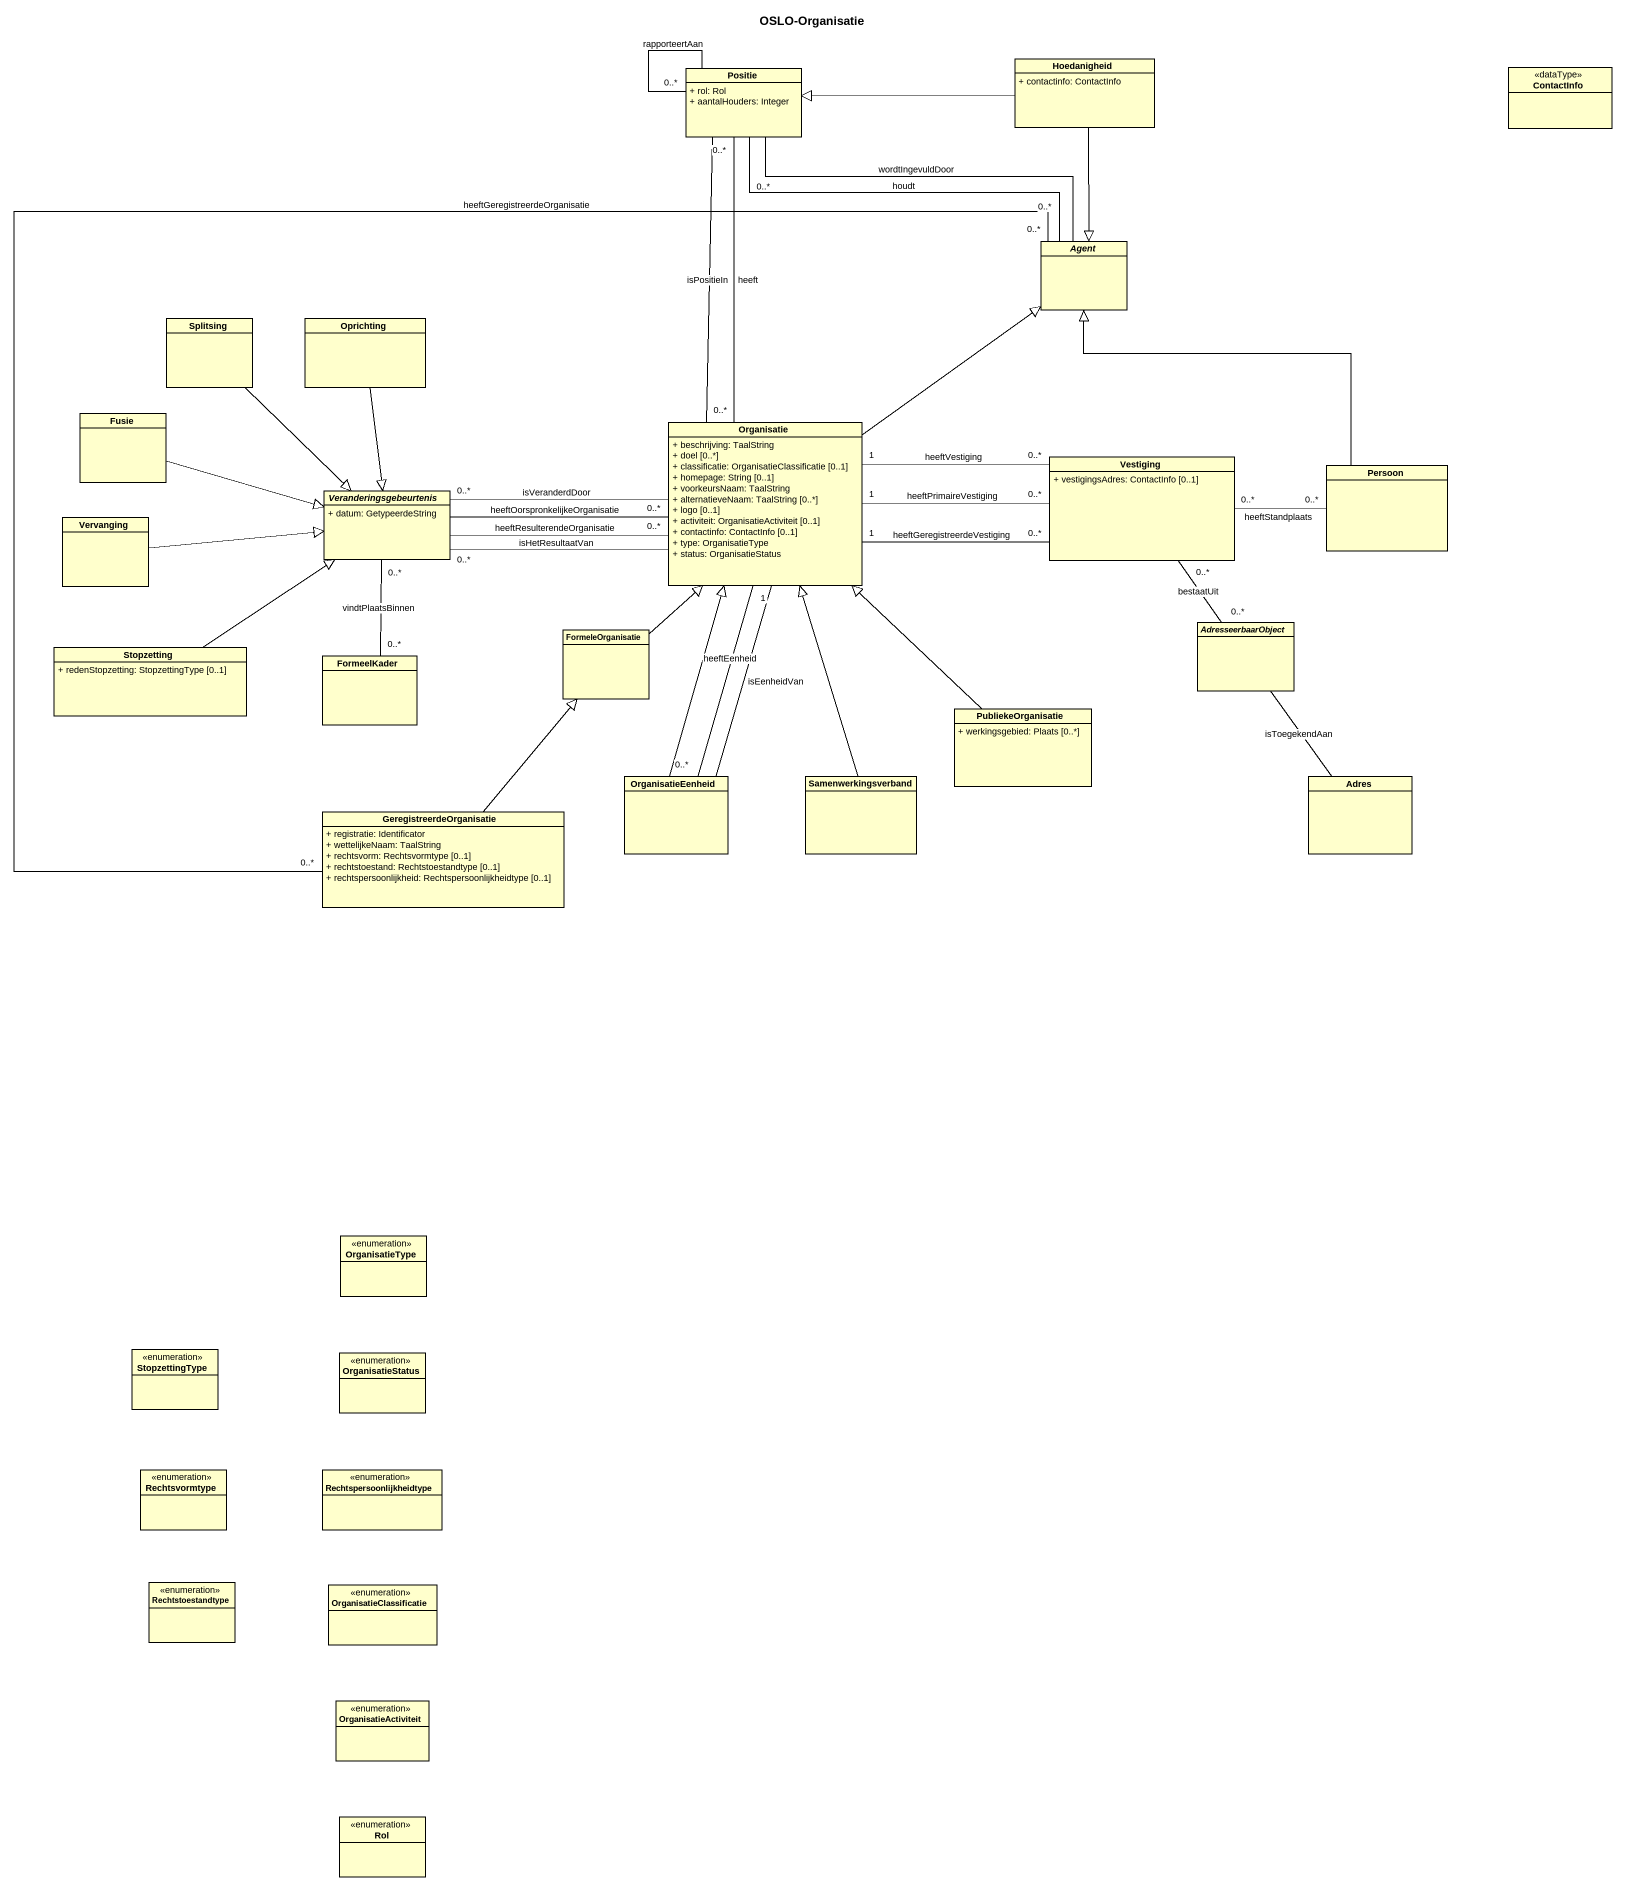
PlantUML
@startuml
title OSLO-Organisatie
hide circle
hide empty members
skinparam classAttributeIconSize 0
class Positie {
  + rol: Rol
  + aantalHouders: Integer
}
class Hoedanigheid {
  + contactinfo: ContactInfo
}
class ContactInfo <<dataType>>
abstract class "Agent" as Agent_
class Splitsing
class Oprichting
class Fusie
class Organisatie {
  + beschrijving: TaalString
  + doel [0..*]
  + classificatie: OrganisatieClassificatie [0..1]
  + homepage: String [0..1]
  + voorkeursNaam: TaalString
  + alternatieveNaam: TaalString [0..*]
  + logo [0..1]
  + activiteit: OrganisatieActiviteit [0..1]
  + contactinfo: ContactInfo [0..1]
  + type: OrganisatieType
  + status: OrganisatieStatus
}
class Vestiging {
  + vestigingsAdres: ContactInfo [0..1]
}
class Persoon
abstract class Veranderingsgebeurtenis {
  + datum: GetypeerdeString
}
class Vervanging
class FormeleOrganisatie
abstract class AdresseerbaarObject
class Stopzetting {
  + redenStopzetting: StopzettingType [0..1]
}
class FormeelKader
class PubliekeOrganisatie {
  + werkingsgebied: Plaats [0..*]
}
class OrganisatieEenheid
class Samenwerkingsverband
class Adres
class GeregistreerdeOrganisatie {
  + registratie: Identificator
  + wettelijkeNaam: TaalString
  + rechtsvorm: Rechtsvormtype [0..1]
  + rechtstoestand: Rechtstoestandtype [0..1]
  + rechtspersoonlijkheid: Rechtspersoonlijkheidtype [0..1]
}
enum OrganisatieType
enum StopzettingType
enum OrganisatieStatus
enum Rechtsvormtype
enum Rechtspersoonlijkheidtype
enum Rechtstoestandtype
enum OrganisatieClassificatie
enum OrganisatieActiviteit
enum Rol
Positie -- "0..*" Positie : rapporteertAan
Positie -right- Agent_ : wordtIngevuldDoor
Positie -- "0..*" Organisatie : isPositieIn
Hoedanigheid -left-|> Positie
Hoedanigheid --|> Agent_
Agent_ "0..*" -left- "0..*" Positie : houdt
Agent_ "0..*" -- "0..*" GeregistreerdeOrganisatie : heeftGeregistreerdeOrganisatie
Splitsing --|> Veranderingsgebeurtenis
Oprichting --|> Veranderingsgebeurtenis
Fusie -right-|> Veranderingsgebeurtenis
Organisatie -up- "0..*" Positie : heeft
Organisatie -up-|> Agent_
Organisatie "1" -right- "0..*" Vestiging : heeftVestiging
Organisatie "1" -right- "0..*" Vestiging : heeftGeregistreerdeVestiging
Organisatie "1" -right- "0..*" Vestiging : heeftPrimaireVestiging
Organisatie -left- "0..*" Veranderingsgebeurtenis : isVeranderdDoor
Organisatie -left- "0..*" Veranderingsgebeurtenis : isHetResultaatVan
Organisatie "1" -- "0..*" OrganisatieEenheid : heeftEenheid
Vestiging "0..*" -- "0..*" AdresseerbaarObject : bestaatUit
Persoon -up-|> Agent_
Persoon "0..*" -left- "0..*" Vestiging : heeftStandplaats
Veranderingsgebeurtenis -right- "0..*" Organisatie : heeftOorspronkelijkeOrganisatie
Veranderingsgebeurtenis -right- "0..*" Organisatie : heeftResulterendeOrganisatie
Veranderingsgebeurtenis "0..*" -- "0..*" FormeelKader : vindtPlaatsBinnen
Vervanging -right-|> Veranderingsgebeurtenis
FormeleOrganisatie -up-|> Organisatie
Stopzetting -up-|> Veranderingsgebeurtenis
PubliekeOrganisatie -up-|> Organisatie
OrganisatieEenheid -up- Organisatie : isEenheidVan
OrganisatieEenheid -up-|> Organisatie
Samenwerkingsverband -up-|> Organisatie
Adres -up- AdresseerbaarObject : isToegekendAan
GeregistreerdeOrganisatie -up-|> FormeleOrganisatie
@enduml
